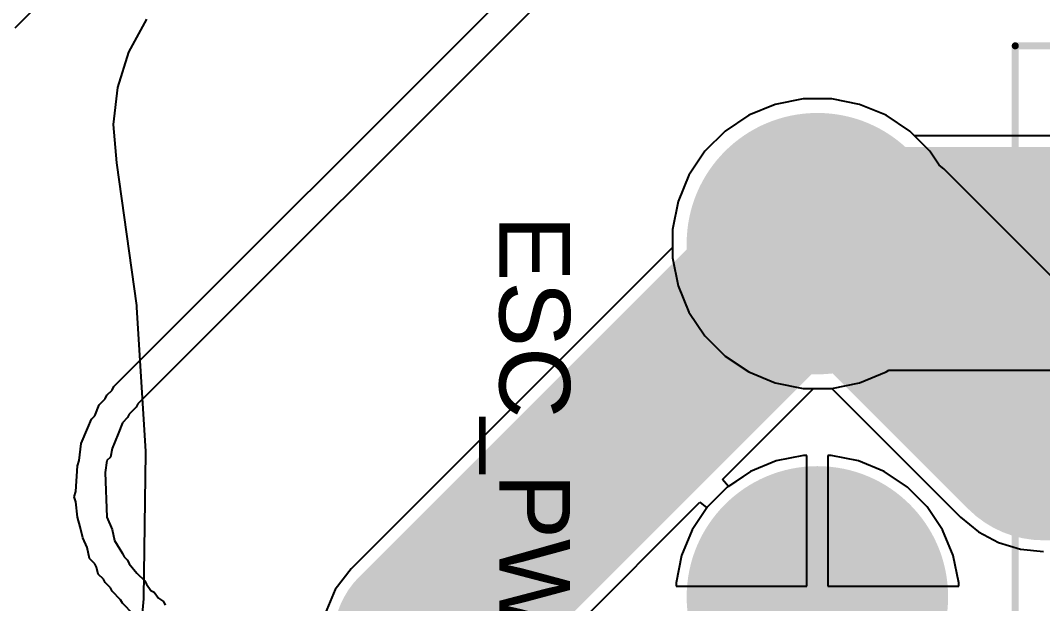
# Model space of a CAD drawing. Header units: millimetres. Extents: x 95 to 305, y 96 to 295.
# Drawn here: x 225.22 to 239.69, y 198.5 to 206.76 of the extents above; entities that cross this region are included whole.
import ezdxf

# ---------------------------------------------------------------- set-up
doc = ezdxf.new("R2010")
doc.units = ezdxf.units.MM
for name, color, linetype in [('BottomLayer', 5, 'Continuous'), ('BottomOverlay', 54, 'Continuous'), ('BottomSolder', 6, 'Continuous'), ('Mechanical1', 6, 'Continuous'), ('Mechanical15', 56, 'Continuous'), ('MultiLayer', 9, 'Continuous'), ('PadHoleLayer', 156, 'Continuous'), ('TopLayer', 1, 'Continuous'), ('TopOverlay', 2, 'Continuous'), ('TopPaste', 8, 'Continuous'), ('TopSolder', 216, 'Continuous')]:
    doc.layers.add(name, color=color, linetype=linetype)
doc.styles.add('Arial', font='arial.ttf', dxfattribs={"height": 0.2})

# ---------------------------------------------------------------- blocks, each defined once
blk = doc.blocks.new('XT30_3D_38')
at = {"layer": 'BottomLayer'}
h = blk.add_hatch(color=5, dxfattribs=at)
edge = h.paths.add_edge_path()
edge.add_arc((-2.5, 0), 1.8, 0, 360)
h = blk.add_hatch(color=5, dxfattribs=at)
edge = h.paths.add_edge_path()
edge.add_arc((2.5, 0), 1.8, 0, 360)
at = {"layer": 'BottomSolder'}
h = blk.add_hatch(color=6, dxfattribs=at)
edge = h.paths.add_edge_path()
edge.add_arc((-2.5, 0), 1.85, 0, 360)
h = blk.add_hatch(color=6, dxfattribs=at)
edge = h.paths.add_edge_path()
edge.add_arc((2.5, 0), 1.85, 0, 360)
at = {"layer": 'MultiLayer'}
h = blk.add_hatch(color=9, dxfattribs=at)
edge = h.paths.add_edge_path()
edge.add_arc((-2.5, 0), 1.8, 0, 360)
h = blk.add_hatch(color=9, dxfattribs=at)
edge = h.paths.add_edge_path()
edge.add_arc((2.5, 0), 1.8, 0, 360)
at = {"layer": 'PadHoleLayer'}
h = blk.add_hatch(color=156, dxfattribs=at)
edge = h.paths.add_edge_path()
edge.add_arc((-2.5, 0), 1.25, 0, 360)
h = blk.add_hatch(color=156, dxfattribs=at)
edge = h.paths.add_edge_path()
edge.add_arc((2.5, 0), 1.25, 0, 360)
at = {"layer": 'TopLayer'}
h = blk.add_hatch(color=1, dxfattribs=at)
edge = h.paths.add_edge_path()
edge.add_arc((-2.5, 0), 1.8, 0, 360)
h = blk.add_hatch(color=1, dxfattribs=at)
edge = h.paths.add_edge_path()
edge.add_arc((2.5, 0), 1.8, 0, 360)
at = {"layer": 'TopSolder'}
h = blk.add_hatch(color=216, dxfattribs=at)
edge = h.paths.add_edge_path()
edge.add_arc((-2.5, 0), 1.85, 0, 360)
h = blk.add_hatch(color=216, dxfattribs=at)
edge = h.paths.add_edge_path()
edge.add_arc((2.5, 0), 1.85, 0, 360)
blk = doc.blocks.new('D10C4_4H10_195')
at = {"layer": 'TopLayer'}
for points in [[(-6.7, -0.6), (-6.7, 0.6), (-2.3, 0.6), (-2.3, -0.6)], [(2.3, -0.6), (2.3, 0.6), (6.7, 0.6), (6.7, -0.6)]]:
    blk.add_hatch(color=1, dxfattribs=at).paths.add_polyline_path(points)
at = {"layer": 'TopPaste'}
for points in [[(-6.7, -0.6), (-6.7, 0.6), (-2.3, 0.6), (-2.3, -0.6)], [(2.3, -0.6), (2.3, 0.6), (6.7, 0.6), (6.7, -0.6)]]:
    blk.add_hatch(color=8, dxfattribs=at).paths.add_polyline_path(points)
at = {"layer": 'TopSolder'}
for points in [[(-6.75, -0.65), (-6.75, 0.65), (-2.25, 0.65), (-2.25, -0.65)], [(2.25, -0.65), (2.25, 0.65), (6.75, 0.65), (6.75, -0.65)]]:
    blk.add_hatch(color=216, dxfattribs=at).paths.add_polyline_path(points)
at = {"layer": 'Mechanical1', "const_width": 0.1}
for points in [[(-5.901, -5.25), (-5.901, 5.25)], [(-5.901, 5.25), (5.899, 5.25)], [(5.899, 5.25), (5.899, -5.25)], [(-4.5, -0.5), (-4.5, 0.5)], [(-5, 0), (-4, 0)], [(-5.901, -5.25), (5.899, -5.25)]]:
    blk.add_lwpolyline(points, dxfattribs=at)
at = {"layer": 'Mechanical1', "const_width": 0.05}
for points in [[(-5.926, 5.25, 1), (-5.876, 5.25, 1)], [(-5.926, 5.25, 1), (-5.876, 5.25, 1)], [(5.874, 5.25, 1), (5.924, 5.25, 1)], [(5.874, 5.25, 1), (5.924, 5.25, 1)], [(-4.525, 0.5, 1), (-4.475, 0.5, 1)], [(-5.025, 0, 1), (-4.975, 0, 1)], [(-4.025, 0, 1), (-3.975, 0, 1)], [(-4.525, -0.5, 1), (-4.475, -0.5, 1)], [(-5.926, -5.25, 1), (-5.876, -5.25, 1)], [(-5.926, -5.25, 1), (-5.876, -5.25, 1)], [(5.874, -5.25, 1), (5.924, -5.25, 1)], [(5.874, -5.25, 1), (5.924, -5.25, 1)]]:
    blk.add_lwpolyline(points, format="xyb", close=True, dxfattribs=at)
at = {"layer": 'Mechanical15', "const_width": 0.1}
for points in [[(-7, -5.5), (-7, 5.5)], [(-7, 5.5), (7, 5.5)], [(7, -5.5), (7, 5.5)], [(0, -0.5), (0, 0.5)], [(-0.5, 0), (0.5, 0)], [(-7, -5.5), (6.5, -5.5)], [(6.5, -5.5), (7, -5.5)]]:
    blk.add_lwpolyline(points, dxfattribs=at)
at = {"layer": 'Mechanical15', "const_width": 0.05}
for points in [[(-7.025, 5.5, 1), (-6.975, 5.5, 1)], [(-7.025, 5.5, 1), (-6.975, 5.5, 1)], [(6.975, 5.5, 1), (7.025, 5.5, 1)], [(6.975, 5.5, 1), (7.025, 5.5, 1)], [(-0.025, 0.5, 1), (0.025, 0.5, 1)], [(-0.525, 0, 1), (-0.475, 0, 1)], [(0.475, 0, 1), (0.525, 0, 1)], [(-0.025, -0.5, 1), (0.025, -0.5, 1)], [(-7.025, -5.5, 1), (-6.975, -5.5, 1)], [(-7.025, -5.5, 1), (-6.975, -5.5, 1)], [(6.475, -5.5, 1), (6.525, -5.5, 1)], [(6.475, -5.5, 1), (6.525, -5.5, 1)], [(6.975, -5.5, 1), (7.025, -5.5, 1)], [(6.975, -5.5, 1), (7.025, -5.5, 1)]]:
    blk.add_lwpolyline(points, format="xyb", close=True, dxfattribs=at)
at = {"layer": 'TopOverlay', "const_width": 0.2}
for points in [[(-5.4, 3.3), (-3.3, 5.4)], [(-3.3, 5.4), (5.4, 5.4)], [(5.4, 1), (5.4, 5.4)], [(-5.4, 3.2), (-5.4, 3.3)], [(-5.4, 1), (-5.4, 3.2)], [(-6.2, 1.2), (-6.2, 1.8)], [(-6.5, 1.5), (-5.9, 1.5)], [(-5.4, -3.2), (-5.4, -1)], [(5.4, -5.4), (5.4, -1)], [(-5.4, -3.3), (-5.4, -3.2)], [(-5.4, -3.3), (-3.3, -5.4)], [(-3.3, -5.4), (5.4, -5.4)]]:
    blk.add_lwpolyline(points, dxfattribs=at)
at = {"layer": 'TopOverlay', "const_width": 0.1}
for points in [[(-3.35, 5.4, 1), (-3.25, 5.4, 1)], [(-3.35, 5.4, 1), (-3.25, 5.4, 1)], [(5.35, 5.4, 1), (5.45, 5.4, 1)], [(5.35, 5.4, 1), (5.45, 5.4, 1)], [(-5.45, 3.3, 1), (-5.35, 3.3, 1)], [(-5.45, 3.3, 1), (-5.35, 3.3, 1)], [(-5.45, 3.2, 1), (-5.35, 3.2, 1)], [(-5.45, 3.2, 1), (-5.35, 3.2, 1)], [(-6.25, 1.8, 1), (-6.15, 1.8, 1)], [(-6.55, 1.5, 1), (-6.45, 1.5, 1)], [(-5.95, 1.5, 1), (-5.85, 1.5, 1)], [(-6.25, 1.2, 1), (-6.15, 1.2, 1)], [(-5.45, 1, 1), (-5.35, 1, 1)], [(5.35, 1, 1), (5.45, 1, 1)], [(-5.45, -1, 1), (-5.35, -1, 1)], [(5.35, -1, 1), (5.45, -1, 1)], [(-5.45, -3.2, 1), (-5.35, -3.2, 1)], [(-5.45, -3.2, 1), (-5.35, -3.2, 1)], [(-5.45, -3.3, 1), (-5.35, -3.3, 1)], [(-5.45, -3.3, 1), (-5.35, -3.3, 1)], [(-3.35, -5.4, 1), (-3.25, -5.4, 1)], [(-3.35, -5.4, 1), (-3.25, -5.4, 1)], [(5.35, -5.4, 1), (5.45, -5.4, 1)], [(5.35, -5.4, 1), (5.45, -5.4, 1)]]:
    blk.add_lwpolyline(points, format="xyb", close=True, dxfattribs=at)

msp = doc.modelspace()

# ---------------------------------------------------------------- linework, layer by layer
at = {"layer": 'BottomLayer'}
for p, q in [((226.757, 206.312), (227.009, 206.776)), ((226.6, 205.809), (226.757, 206.312)), ((226.541, 205.285), (226.6, 205.809)), ((235.902, 205.571), (235.529, 205.417)), ((236.298, 205.65), (235.902, 205.571)), ((236.702, 205.65), (236.298, 205.65)), ((237.098, 205.571), (236.702, 205.65)), ((237.471, 205.417), (237.098, 205.571)), ((235.529, 205.417), (235.193, 205.192)), ((237.807, 205.192), (237.471, 205.417)), ((226.585, 204.742), (226.541, 205.285)), ((235.193, 205.192), (234.908, 204.907)), ((237.872, 205.127), (237.807, 205.192)), ((241.884, 205.127), (237.872, 205.127)), ((234.908, 204.907), (234.683, 204.571)), ((226.867, 202.722), (226.585, 204.742)), ((234.683, 204.571), (234.529, 204.198)), ((234.529, 204.198), (234.45, 203.802)), ((234.45, 203.802), (234.45, 203.547)), ((234.45, 203.547), (229.902, 198.998)), ((226.867, 202.712), (226.867, 202.722)), ((226.869, 202.702), (226.867, 202.712)), ((226.997, 200.659), (226.869, 202.702)), ((237.098, 201.629), (237.471, 201.783)), ((237.471, 201.783), (237.512, 201.811)), ((237.512, 201.811), (241.884, 201.811)), ((235.159, 200.262), (236.447, 201.55)), ((236.447, 201.55), (236.702, 201.55)), ((236.702, 201.55), (237.098, 201.629)), ((226.968, 198.592), (226.997, 200.639)), ((226.995, 200.649), (226.997, 200.659)), ((226.997, 200.639), (226.995, 200.649)), ((235.917, 200.523), (235.553, 200.372)), ((236.303, 200.6), (235.917, 200.523)), ((236.35, 200.6), (236.303, 200.6)), ((236.35, 198.75), (236.35, 200.6)), ((236.697, 200.6), (236.65, 200.6)), ((236.65, 200.6), (236.65, 198.75)), ((237.083, 200.523), (236.697, 200.6)), ((237.447, 200.372), (237.083, 200.523)), ((235.553, 200.372), (235.24, 200.164)), ((237.775, 200.153), (237.447, 200.372)), ((235.24, 200.164), (235.159, 200.262)), ((238.053, 199.875), (237.775, 200.153)), ((232.312, 197.415), (234.838, 199.941)), ((234.838, 199.941), (234.936, 199.86)), ((234.936, 199.86), (234.728, 199.547)), ((238.272, 199.547), (238.053, 199.875)), ((234.728, 199.547), (234.577, 199.183)), ((238.423, 199.183), (238.272, 199.547)), ((234.577, 199.183), (234.5, 198.797)), ((238.5, 198.797), (238.423, 199.183)), ((229.902, 198.998), (229.677, 198.706)), ((234.5, 198.797), (234.5, 198.75)), ((234.5, 198.75), (236.35, 198.75)), ((236.65, 198.75), (238.5, 198.75)), ((238.5, 198.75), (238.5, 198.797)), ((229.677, 198.706), (229.536, 198.365)), ((226.781, 196.534), (226.967, 198.573)), ((226.966, 198.583), (226.968, 198.592)), ((226.967, 198.573), (226.966, 198.583))]:
    msp.add_line(p, q, dxfattribs=at)
for points, const_width in [([(236.5, 203.6), (236.662, 203.6)], 3), ([(236.662, 203.6), (236.794, 203.469)], 3), ([(236.794, 203.469), (245.284, 203.469)], 3), ([(230.9, 198), (236.5, 203.6)], 2.5), ([(230.9, 182.3), (230.9, 198)], 2.5)]:
    msp.add_lwpolyline(points, dxfattribs=dict(at, const_width=const_width))
for points, const_width in [([(235.75, 203.6, 1), (237.25, 203.6, 1)], 1.5), ([(235.912, 203.6, 1), (237.412, 203.6, 1)], 1.5), ([(235.912, 203.6, 1), (237.412, 203.6, 1)], 1.5), ([(236.044, 203.469, 1), (237.544, 203.469, 1)], 1.5), ([(236.044, 203.469, 1), (237.544, 203.469, 1)], 1.5), ([(235.875, 203.6, 1), (237.125, 203.6, 1)], 1.25), ([(230.275, 198, 1), (231.525, 198, 1)], 1.25), ([(230.275, 198, 1), (231.525, 198, 1)], 1.25)]:
    msp.add_lwpolyline(points, format="xyb", close=True, dxfattribs=dict(at, const_width=const_width))
at = {"layer": 'BottomOverlay'}
for p, q in [((239.247, 220.755), (225.143, 206.65)), ((226.542, 201.576), (242.996, 218.029)), ((243.349, 217.798), (226.883, 201.332)), ((226.445, 201.454), (226.518, 201.527)), ((226.518, 201.527), (226.542, 201.576)), ((226.335, 201.32), (226.421, 201.405)), ((226.421, 201.405), (226.445, 201.454)), ((226.275, 201.162), (226.335, 201.32)), ((226.859, 201.283), (226.761, 201.186)), ((226.883, 201.332), (226.859, 201.283)), ((226.177, 200.991), (226.226, 201.113)), ((226.226, 201.113), (226.275, 201.162)), ((226.664, 201.064), (226.603, 200.906)), ((226.737, 201.137), (226.664, 201.064)), ((226.761, 201.186), (226.737, 201.137)), ((226.08, 200.772), (226.177, 200.991)), ((226.055, 200.529), (226.08, 200.772)), ((226.603, 200.906), (226.518, 200.699)), ((226.518, 200.699), (226.494, 200.578)), ((226.031, 200.456), (226.055, 200.529)), ((226.445, 200.529), (226.421, 200.359)), ((226.494, 200.578), (226.445, 200.529)), ((226.007, 200.091), (226.031, 200.456)), ((226.421, 200.359), (226.445, 199.726)), ((225.982, 200.018), (226.007, 200.091)), ((226.007, 199.945), (225.982, 200.018)), ((226.031, 199.726), (226.007, 199.945)), ((226.068, 199.592), (226.031, 199.726)), ((226.445, 199.726), (226.518, 199.555)), ((226.104, 199.434), (226.068, 199.592)), ((226.518, 199.555), (226.554, 199.397)), ((226.165, 199.3), (226.104, 199.434)), ((226.554, 199.397), (226.664, 199.215)), ((226.201, 199.142), (226.165, 199.3)), ((226.664, 199.215), (226.688, 199.166)), ((226.275, 199.069), (226.201, 199.142)), ((226.299, 199.02), (226.275, 199.069)), ((226.688, 199.166), (226.737, 199.117)), ((226.737, 199.117), (226.761, 199.069)), ((226.761, 199.069), (226.871, 198.935)), ((226.323, 198.923), (226.299, 199.02)), ((226.396, 198.85), (226.323, 198.923)), ((226.871, 198.935), (226.98, 198.825)), ((226.421, 198.801), (226.396, 198.85)), ((226.494, 198.728), (226.421, 198.801)), ((226.98, 198.825), (227.005, 198.777)), ((227.005, 198.777), (227.066, 198.691)), ((226.518, 198.679), (226.494, 198.728)), ((226.64, 198.557), (226.518, 198.679)), ((227.066, 198.691), (227.114, 198.667)), ((227.114, 198.667), (227.175, 198.582)), ((226.664, 198.509), (226.64, 198.557)), ((226.822, 198.351), (226.664, 198.509)), ((227.175, 198.582), (227.248, 198.533)), ((227.248, 198.533), (227.272, 198.484))]:
    msp.add_line(p, q, dxfattribs=at)
at = {"layer": 'TopLayer'}
for p, q in [((226.757, 206.312), (227.009, 206.776)), ((226.6, 205.809), (226.757, 206.312)), ((226.541, 205.285), (226.6, 205.809)), ((235.902, 205.571), (235.529, 205.417)), ((236.298, 205.65), (235.902, 205.571)), ((236.702, 205.65), (236.298, 205.65)), ((237.098, 205.571), (236.702, 205.65)), ((237.471, 205.417), (237.098, 205.571)), ((235.529, 205.417), (235.193, 205.192)), ((237.807, 205.192), (237.471, 205.417)), ((226.585, 204.742), (226.541, 205.285)), ((235.193, 205.192), (234.908, 204.907)), ((238.092, 204.907), (237.807, 205.192)), ((234.908, 204.907), (234.683, 204.571)), ((238.224, 204.709), (238.092, 204.907)), ((226.867, 202.722), (226.585, 204.742)), ((238.287, 204.658), (238.224, 204.709)), ((234.683, 204.571), (234.529, 204.198)), ((240.386, 202.558), (238.287, 204.658)), ((234.529, 204.198), (234.45, 203.802)), ((234.45, 203.802), (234.45, 203.398)), ((234.45, 203.398), (234.529, 203.002)), ((234.529, 203.002), (234.683, 202.629)), ((226.867, 202.712), (226.867, 202.722)), ((226.869, 202.702), (226.867, 202.712)), ((226.997, 200.659), (226.869, 202.702)), ((234.683, 202.629), (234.908, 202.293)), ((234.908, 202.293), (235.193, 202.008)), ((235.193, 202.008), (235.529, 201.783)), ((235.529, 201.783), (235.902, 201.629)), ((235.902, 201.629), (236.298, 201.55)), ((236.298, 201.55), (236.702, 201.55)), ((236.702, 201.55), (236.705, 201.551)), ((236.705, 201.551), (238.527, 199.728)), ((226.968, 198.592), (226.997, 200.639)), ((226.995, 200.649), (226.997, 200.659)), ((226.997, 200.639), (226.995, 200.649)), ((235.917, 200.523), (235.553, 200.372)), ((236.303, 200.6), (235.917, 200.523)), ((236.35, 200.6), (236.303, 200.6)), ((236.35, 198.75), (236.35, 200.6)), ((236.697, 200.6), (236.65, 200.6)), ((236.65, 200.6), (236.65, 198.75)), ((237.083, 200.523), (236.697, 200.6)), ((237.447, 200.372), (237.083, 200.523)), ((235.553, 200.372), (235.225, 200.153)), ((237.775, 200.153), (237.447, 200.372)), ((235.225, 200.153), (234.946, 199.875)), ((238.053, 199.875), (237.775, 200.153)), ((234.946, 199.875), (234.728, 199.547)), ((238.272, 199.547), (238.053, 199.875)), ((238.527, 199.728), (238.778, 199.522)), ((234.728, 199.547), (234.577, 199.183)), ((238.423, 199.183), (238.272, 199.547)), ((238.778, 199.522), (239.065, 199.369)), ((239.065, 199.369), (239.376, 199.274)), ((234.577, 199.183), (234.5, 198.797)), ((238.5, 198.797), (238.423, 199.183)), ((239.376, 199.274), (239.7, 199.243)), ((234.5, 198.797), (234.5, 198.75)), ((234.5, 198.75), (236.35, 198.75)), ((236.65, 198.75), (238.5, 198.75)), ((238.5, 198.75), (238.5, 198.797)), ((226.781, 196.534), (226.967, 198.573)), ((226.966, 198.583), (226.968, 198.592)), ((226.967, 198.573), (226.966, 198.583))]:
    msp.add_line(p, q, dxfattribs=at)
at = {"layer": 'TopLayer', "const_width": 3}
for points in [[(236.5, 203.6), (236.615, 203.485)], [(236.615, 203.485), (237.115, 203.485)], [(237.115, 203.485), (239.7, 200.9)], [(239.7, 200.9), (241.8, 200.9)]]:
    msp.add_lwpolyline(points, dxfattribs=at)
at = {"layer": 'TopLayer', "const_width": 1.5}
for points in [[(235.75, 203.6, 1), (237.25, 203.6, 1)], [(235.865, 203.485, 1), (237.365, 203.485, 1)], [(235.865, 203.485, 1), (237.365, 203.485, 1)], [(236.365, 203.485, 1), (237.865, 203.485, 1)], [(236.365, 203.485, 1), (237.865, 203.485, 1)], [(238.95, 200.9, 1), (240.45, 200.9, 1)], [(238.95, 200.9, 1), (240.45, 200.9, 1)]]:
    msp.add_lwpolyline(points, format="xyb", close=True, dxfattribs=at)

# ---------------------------------------------------------------- block references
msp.add_blockref('D10C4_4H10_195', (246.3, 200.9))
at = {"rotation": 90}
msp.add_blockref('XT30_3D_38', (236.5, 201.1), dxfattribs=at)

# ---------------------------------------------------------------- texts
at = {"layer": 'TopOverlay', "style": 'Arial'}
msp.add_text('ESC_PWR', height=1, rotation=270, dxfattribs=at).set_placement((232, 204))

doc.saveas('drawing.dxf')
